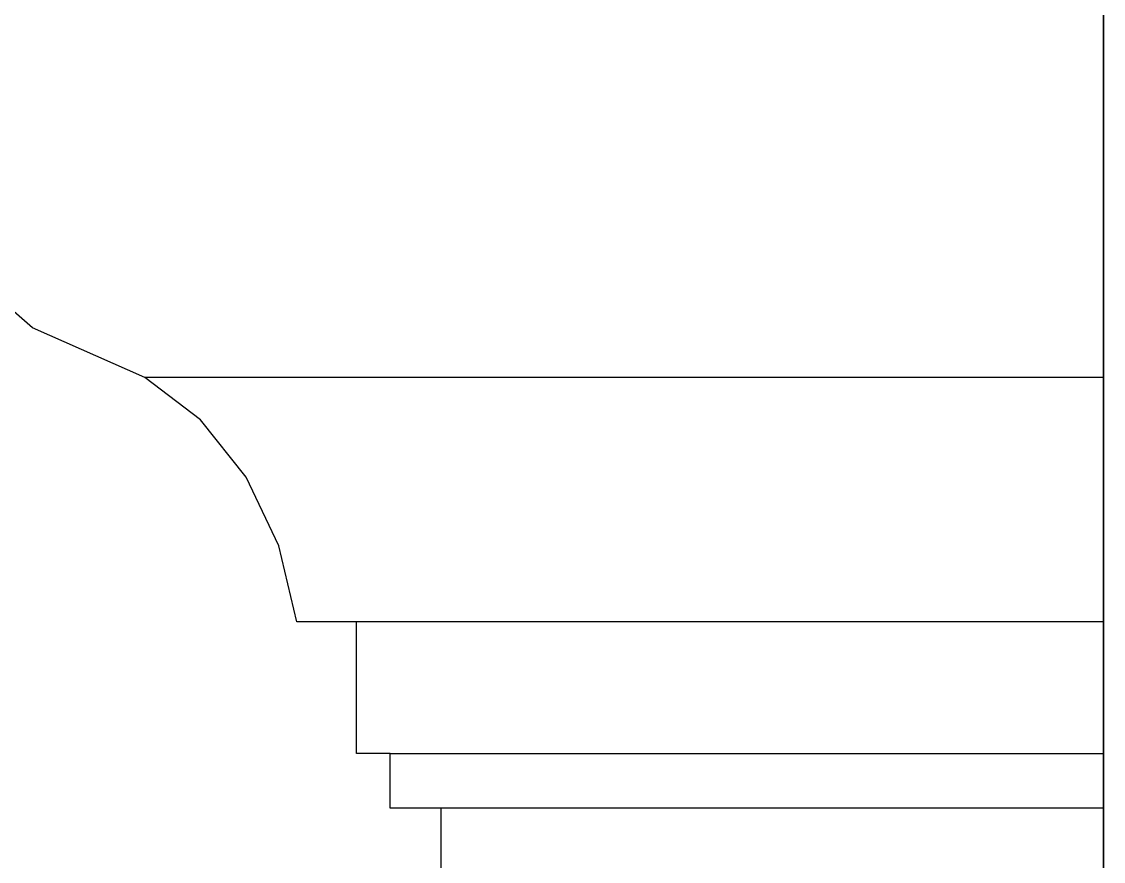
# Model space of a CAD drawing. Extents: x -24961 to 905641, y -154323 to 635957.
# Drawn here: x 395069 to 395828, y -105047 to -104458 of the extents above; entities that cross this region are included whole.
import ezdxf

# ---------------------------------------------------------------- set-up
doc = ezdxf.new("R2010")
doc.units = 0
doc.header["$LTSCALE"] = 1000
doc.header["$MEASUREMENT"] = 0
doc.layers.add('WALL', color=9, linetype='Continuous')

msp = doc.modelspace()

# ---------------------------------------------------------------- linework, layer by layer
for p, q in [((395828.24, -104442.21), (395828.24, -104707.33)), ((395076.78, -104672.47), (395008.77, -104613.47)), ((395155.69, -104707.33), (395076.78, -104672.47)), ((395194.82, -104737.24), (395155.69, -104707.33)), ((395828.24, -104707.33), (395155.69, -104707.33)), ((395828.24, -104707.33), (395828.24, -104878.78)), ((395226.8, -104777.42), (395194.82, -104737.24)), ((395249.75, -104825.53), (395226.8, -104777.42)), ((395262.36, -104878.78), (395249.75, -104825.53)), ((395304.32, -104878.78), (395262.36, -104878.78)), ((395304.32, -104971.15), (395304.32, -104878.78)), ((395828.24, -104878.78), (395304.32, -104878.78)), ((395828.24, -104878.78), (395828.24, -104971.15)), ((395327.9, -104971.15), (395304.32, -104971.15)), ((395327.9, -105009.62), (395327.9, -104971.15)), ((395327.9, -104971.15), (395828.24, -104971.15)), ((395828.24, -104971.15), (395828.24, -105009.62)), ((395363.55, -105009.62), (395327.9, -105009.62)), ((395363.55, -105218.76), (395363.55, -105009.62)), ((395828.24, -105009.62), (395363.55, -105009.62)), ((395828.24, -105009.62), (395828.24, -105218.76))]:
    msp.add_line(p, q)
at = {"layer": 'WALL'}
msp.add_line((395828.24, -110571.9), (395828.24, -101471.9), dxfattribs=at)

doc.saveas('drawing.dxf')
